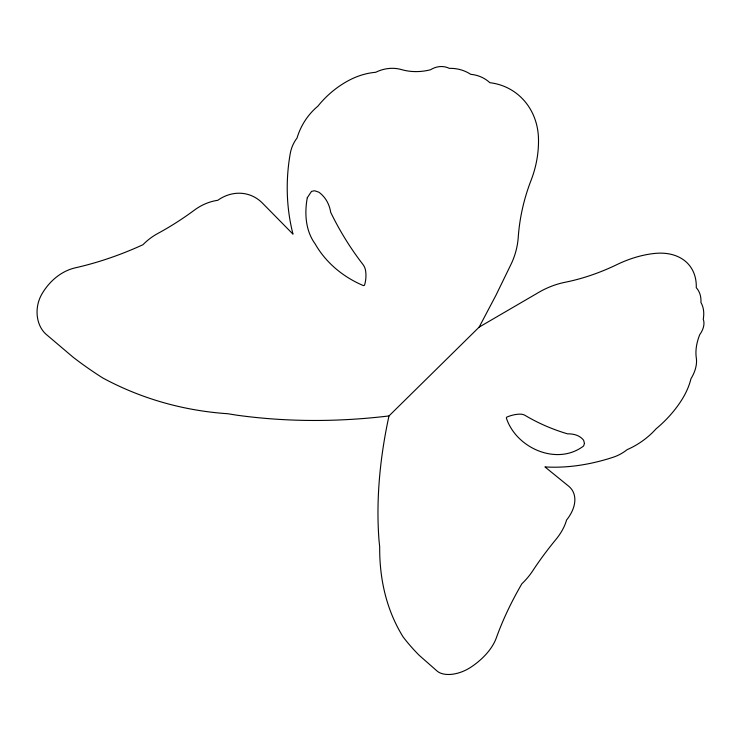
<?xml version="1.0" encoding="UTF-8"?>
<svg xmlns="http://www.w3.org/2000/svg" width="741" height="741" viewBox="0 0 741 741"><rect width="100%" height="100%" fill="white"/><g stroke="black" fill="none" stroke-linecap="round" stroke-linejoin="round"><path stroke-width="1.11" d="M479.149 327.114L495.961 295.251L511.42 263.49A68.765 62.966 -65.1 0 0 518.237 237.324A201.089 190.298 -33.3 0 1 531.065 180.332A101.313 90.735 -60.5 0 0 538.475 138.382A65.486 59.002 -58.1 0 0 489.875 82.705A40.19 35.8 -57.6 0 0 470.748 74.332A45.905 40.746 -58.7 0 0 449.287 68.357A21.822 19.21 -58.1 0 0 430.521 69.756A66.458 57.076 -56.5 0 1 401.465 69.589A41.644 36.448 -61.8 0 0 375.743 72.275A76.934 67.69 -64.2 0 0 349.965 79.824A95.33 84.307 -64.7 0 0 317.889 106.167A58.595 51.231 -65.6 0 0 297.039 138.002A31.604 27.445 -67.1 0 0 290.24 153.572A188.853 170.532 -60.7 0 0 293.001 234.165L262.823 203.497A43.636 37.439 -73.7 0 0 217.78 200.302A60.373 51.666 -75.2 0 0 194.346 210.157A319.917 247.763 -67.1 0 1 157.685 233.545A66.245 56.066 -77.6 0 0 142.939 244.734A431.799 325.744 -65.3 0 1 75.387 267.807A59.197 48.498 -80 0 0 41.894 294.038A29.825 24.24 -79.5 0 0 45.729 333.969L73.063 357.171A571.895 470.915 -56.4 0 0 102.73 377.938A433.967 359.941 -62.2 0 0 227.858 413.737L236.138 415.08A772.039 603.674 -52.8 0 0 388.979 415.942L479.149 327.114L540.467 291.38A67.301 47.016 -35.9 0 1 564.79 282.34A206.804 157.861 -46.1 0 0 616.929 264.602A97.312 65.467 -37.9 0 1 654.516 253.459A63.235 42.978 -38.9 0 1 696.271 287.712A38.458 25.639 -39.2 0 1 700.93 302.458A43.775 29.001 -38.7 0 1 703.246 319.251A20.674 13.523 -39 0 1 699.754 334.626A61.855 38.865 -40 0 0 696.308 357.94A39.236 25.389 -37.3 0 1 690.945 378.762A72.84 47.581 -36.1 0 1 681.618 400.103A90.671 59.743 -35.9 0 1 656.054 428.854A55.232 35.698 -35.4 0 1 627.192 449.62A29.659 18.97 -34.6 0 1 613.4 457.169A182.879 124.933 -37.8 0 1 544.931 466.913L568.301 485.892A40.987 25.842 -31.1 0 1 566.541 520.071A56.816 35.763 -30.3 0 1 555.926 539.457A277.727 148.913 -34.1 0 0 532.677 570.903A62.318 38.652 -28.8 0 1 521.84 583.815A368.342 190.307 -35.1 0 0 496.359 637.788A55.186 32.613 -26.9 0 1 471.322 666.909A27.621 16.098 -27.2 0 1 437.431 671.346L419.313 655.424A523.072 311.887 -40.4 0 1 403.178 637.028A395.481 236.759 -37 0 1 379.688 546.821L379.022 540.495A692.344 384.857 -42.9 0 1 388.979 415.942M307.293 197.727C304.431 213.158 305.459 230.618 315.055 243.743C325.864 262.805 343.379 277.18 363.442 285.609L364.516 285.276A30.242 26.963 -73.4 0 0 365.646 271.03A14.431 12.921 -72.7 0 0 362.933 264.444A373.381 331.023 -43.5 0 1 330.699 212.343A33.725 29.473 -71 0 0 318.889 192.206L314.656 190.761L311.535 191.354L307.293 197.727M584.445 443.442L583.612 445.989C557.167 466.163 516.245 448.314 506.353 418.035L506.751 417.118A29.177 19.599 -31.9 0 1 519.543 414.145A13.949 9.42 -32.3 0 1 525.119 415.414A366.147 247.865 -46.2 0 0 567.532 433.846A31.946 20.711 -32.7 0 1 583.649 440.311L584.445 443.442"/></g></svg>
